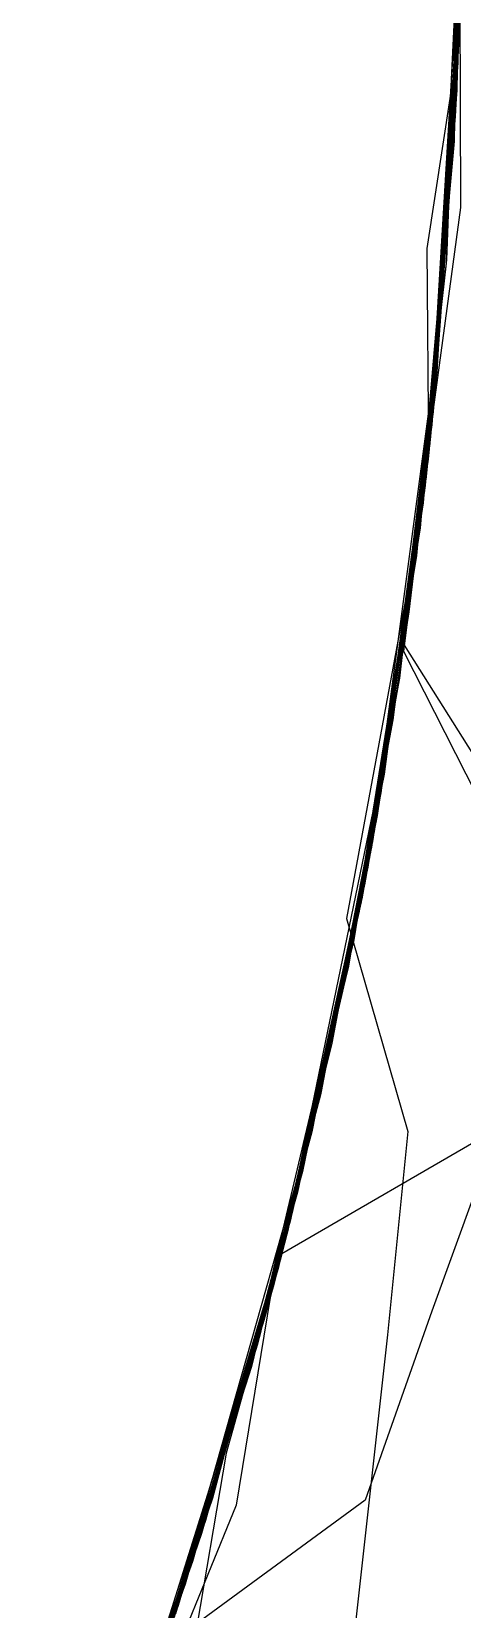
# Model space of a CAD drawing. Header units: millimetres. Extents: x 0 to 420, y 0 to 297.
# Drawn here: x 197.963 to 198.25, y 265.821 to 266.873 of the extents above; entities that cross this region are included whole.
import ezdxf

# ---------------------------------------------------------------- set-up
doc = ezdxf.new("R2010")
doc.units = ezdxf.units.MM
doc.linetypes.add('DASHED', pattern=[1.524, 1.27, -0.254])
doc.layers.add('HIDDEN', color=8, linetype='DASHED', lineweight=25)

msp = doc.modelspace()

# ---------------------------------------------------------------- linework, layer by layer
at = {"layer": 'HIDDEN'}
for points in [[(198.24715, 267.14592), (198.24779, 266.8713)], [(198.24717, 267.14569), (198.24783, 266.87242)], [(198.24719, 267.14556), (198.24775, 266.87178)], [(198.24721, 267.14469), (198.24778, 266.87061)], [(198.24757, 267.13448), (198.24722, 266.85733)], [(198.24727, 267.14311), (198.24776, 266.87051)], [(198.24727, 267.14234), (198.24763, 266.86858)], [(198.24729, 267.14261), (198.24769, 266.86821)], [(198.24731, 267.14217), (198.2477, 266.86858)], [(198.24733, 267.14132), (198.24754, 266.86768)], [(198.24747, 267.13701), (198.24738, 266.86251)], [(198.2474, 267.137), (198.24743, 266.86329)], [(198.24745, 267.1348), (198.2474, 266.8607)], [(198.24758, 267.13493), (198.24742, 266.86083)], [(198.24743, 267.13873), (198.24759, 266.86548)], [(198.24744, 267.13714), (198.24753, 266.86322)], [(198.24754, 267.13599), (198.24748, 266.86176)], [(198.24749, 267.13731), (198.24755, 266.86432)], [(198.24766, 267.13529), (198.24751, 266.86118)], [(198.24742, 267.1301), (198.24681, 266.85528)], [(198.24782, 267.12439), (198.24685, 266.84944)], [(198.24792, 267.12493), (198.24706, 266.85152)], [(198.24781, 267.12727), (198.24707, 266.85126)], [(198.24786, 267.12709), (198.24709, 266.85184)], [(198.24782, 267.12797), (198.24714, 266.85355)], [(198.2479, 267.12778), (198.24718, 266.85219)], [(198.24777, 267.12936), (198.24719, 266.85468)], [(198.24775, 267.12982), (198.2472, 266.8553)], [(198.24761, 267.13169), (198.24724, 266.85573)], [(198.2476, 267.13416), (198.24738, 266.85979)], [(198.24825, 267.11458), (198.24653, 266.83939)], [(198.24808, 267.11684), (198.24657, 266.84141)], [(198.24818, 267.11819), (198.24661, 266.84266)], [(198.2482, 267.11614), (198.24661, 266.84054)], [(198.24799, 267.1198), (198.2467, 266.84472)], [(198.24818, 267.11722), (198.2467, 266.84197)], [(198.24807, 267.12074), (198.24678, 266.84443)], [(198.24809, 267.11968), (198.24678, 266.84464)], [(198.24806, 267.12039), (198.24681, 266.84514)], [(198.24809, 267.11981), (198.24681, 266.84504)], [(198.2481, 267.12049), (198.24682, 266.8453)], [(198.24802, 267.12135), (198.24695, 266.84948)], [(198.24851, 267.10382), (198.24603, 266.82811)], [(198.24853, 267.11038), (198.24645, 266.83411)], [(198.24831, 267.11262), (198.24651, 266.83819)], [(198.2484, 267.11308), (198.24655, 266.8373)], [(198.24875, 267.09523), (198.2453, 266.82022)], [(198.24867, 267.09288), (198.24537, 266.81758)], [(198.24886, 267.09276), (198.24552, 266.81652)], [(198.2488, 267.09867), (198.24575, 266.81973)], [(198.24906, 267.07584), (198.24451, 266.7998)], [(198.24921, 267.07664), (198.24467, 266.79997)], [(198.24935, 267.07004), (198.24703, 266.85085)], [(198.24996, 267.01767), (198.24589, 266.82436)], [(198.25, 266.99908), (198.23944, 266.7188)], [(198.25, 267.00114), (198.2396, 266.72087)], [(198.25894, 267.00082), (198.2475, 266.86476)], [(198.24787, 266.94303), (198.23448, 266.67255)], [(198.24737, 266.91678), (198.23099, 266.64493)], [(198.24862, 266.91675), (198.23319, 266.64609)], [(198.24875, 266.90479), (198.23215, 266.63456)], [(198.2488, 266.9057), (198.23217, 266.63495)], [(198.24748, 266.90015), (198.23044, 266.62773)], [(198.24836, 266.89313), (198.23057, 266.6213)], [(198.24849, 266.89385), (198.23084, 266.62144)], [(198.24847, 266.89315), (198.23086, 266.62161)], [(198.24872, 266.90212), (198.23157, 266.62982)], [(198.2471, 266.88453), (198.22891, 266.61156)], [(198.24715, 266.88827), (198.22926, 266.61559)], [(198.24819, 266.88331), (198.22976, 266.61102)], [(198.24819, 266.88383), (198.22978, 266.6111)], [(198.24822, 266.88459), (198.22998, 266.613)], [(198.24834, 266.8895), (198.2304, 266.61721)], [(198.24843, 266.89212), (198.23058, 266.61961)], [(198.24841, 266.89078), (198.23067, 266.61975)], [(198.24845, 266.89223), (198.24905, 266.75589)], [(198.2471, 266.87378), (198.22758, 266.59731)], [(198.24775, 266.87178), (198.22831, 266.59856)], [(198.24783, 266.87242), (198.2286, 266.59992)], [(198.24787, 266.87661), (198.22866, 266.60121)], [(198.24791, 266.87441), (198.22874, 266.60105)], [(198.2479, 266.8754), (198.22878, 266.60144)], [(198.24791, 266.87471), (198.22891, 266.60295)], [(198.24802, 266.8764), (198.22896, 266.6033)], [(198.24806, 266.87955), (198.22903, 266.60691)], [(198.24794, 266.87636), (198.22904, 266.60411)], [(198.24792, 266.87683), (198.22907, 266.60426)], [(198.24805, 266.87834), (198.2291, 266.60443)], [(198.24803, 266.87837), (198.22919, 266.60545)], [(198.24813, 266.88157), (198.22946, 266.60791)], [(198.2475, 266.86476), (198.22657, 266.7286)], [(198.24738, 266.86251), (198.22722, 266.58865)], [(198.24751, 266.86118), (198.22731, 266.58775)], [(198.24748, 266.86176), (198.22738, 266.58816)], [(198.24743, 266.86329), (198.22752, 266.59035)], [(198.24753, 266.86322), (198.2276, 266.59006)], [(198.24755, 266.86432), (198.22774, 266.59204)], [(198.24754, 266.86768), (198.2278, 266.59463)], [(198.24759, 266.86548), (198.22784, 266.59292)], [(198.24769, 266.86821), (198.22802, 266.59459)], [(198.24763, 266.86858), (198.22805, 266.59547)], [(198.2477, 266.86858), (198.22815, 266.59574)], [(198.24779, 266.8713), (198.22831, 266.59726)], [(198.24778, 266.87061), (198.22832, 266.59729)], [(198.24776, 266.87051), (198.22845, 266.59856)], [(198.24707, 266.85126), (198.22604, 266.57627)], [(198.24709, 266.85184), (198.22611, 266.57729)], [(198.24681, 266.85528), (198.22613, 266.58113)], [(198.24718, 266.85219), (198.22622, 266.57758)], [(198.24722, 266.85733), (198.22624, 266.57928)], [(198.24706, 266.85152), (198.22628, 266.57887)], [(198.24714, 266.85355), (198.2264, 266.57998)], [(198.24719, 266.85468), (198.2265, 266.58081)], [(198.24724, 266.85573), (198.22657, 266.58077)], [(198.2472, 266.8553), (198.22659, 266.5817)], [(198.24738, 266.85979), (198.22709, 266.58617)], [(198.24742, 266.86083), (198.22724, 266.5875)], [(198.2474, 266.8607), (198.22731, 266.58737)], [(198.24703, 266.85085), (198.23188, 266.63208)], [(198.24661, 266.84054), (198.22479, 266.56589)], [(198.24661, 266.84266), (198.2248, 266.56785)], [(198.24657, 266.84141), (198.22491, 266.56726)], [(198.2467, 266.84197), (198.22502, 266.56749)], [(198.24678, 266.84443), (198.22516, 266.56909)], [(198.24678, 266.84464), (198.2253, 266.57035)], [(198.2467, 266.84472), (198.22532, 266.57086)], [(198.24681, 266.84514), (198.22535, 266.57059)], [(198.24682, 266.8453), (198.22538, 266.57111)], [(198.24681, 266.84504), (198.22539, 266.57103)], [(198.24685, 266.84944), (198.22582, 266.57558)], [(198.24695, 266.84948), (198.22616, 266.57809)], [(198.24645, 266.83411), (198.22405, 266.5591)], [(198.24651, 266.83819), (198.22435, 266.56278)], [(198.24655, 266.8373), (198.22443, 266.56257)], [(198.24653, 266.83939), (198.22466, 266.56511)], [(198.2453, 266.82022), (198.22153, 266.54563)], [(198.24575, 266.81973), (198.22203, 266.54239)], [(198.24603, 266.82811), (198.22329, 266.5532)], [(198.24589, 266.82436), (198.23183, 266.63127)], [(198.24552, 266.81652), (198.22182, 266.541)], [(198.24537, 266.81758), (198.22191, 266.54331)], [(198.24451, 266.7998), (198.21967, 266.52477)], [(198.24467, 266.79997), (198.21968, 266.52396)], [(198.24905, 266.75589), (198.23082, 266.62124)], [(198.22657, 266.7286), (198.22763, 266.59212)], [(198.23944, 266.7188), (198.20797, 266.44009)], [(198.2396, 266.72087), (198.20828, 266.44217)], [(198.23448, 266.67255), (198.20179, 266.40421)], [(198.23099, 266.64493), (198.19512, 266.37478)], [(198.23319, 266.64609), (198.19807, 266.37807)], [(198.23157, 266.62982), (198.19426, 266.35754)], [(198.23217, 266.63495), (198.1957, 266.36456)], [(198.23215, 266.63456), (198.19596, 266.36565)], [(198.23188, 266.63208), (198.20394, 266.41449)], [(198.23183, 266.63127), (198.20778, 266.43892)], [(198.23058, 266.61961), (198.19281, 266.34825)], [(198.23057, 266.6213), (198.19312, 266.35133)], [(198.23067, 266.61975), (198.19336, 266.3507)], [(198.23084, 266.62144), (198.19342, 266.35105)], [(198.23086, 266.62161), (198.19361, 266.35209)], [(198.23044, 266.62773), (198.19379, 266.35739)], [(198.23082, 266.62124), (198.21467, 266.48644)], [(198.22891, 266.61156), (198.191, 266.34081)], [(198.22976, 266.61102), (198.19139, 266.33991)], [(198.22978, 266.6111), (198.19154, 266.3404)], [(198.22926, 266.61559), (198.19174, 266.34519)], [(198.22998, 266.613), (198.19201, 266.34307)], [(198.2304, 266.61721), (198.1927, 266.34696)], [(198.22831, 266.59856), (198.18897, 266.32737)], [(198.22845, 266.59856), (198.18943, 266.3287)], [(198.2286, 266.59992), (198.18959, 266.3296)], [(198.22874, 266.60105), (198.18963, 266.32974)], [(198.22878, 266.60144), (198.18968, 266.32981)], [(198.22903, 266.60691), (198.18981, 266.33551)], [(198.22896, 266.6033), (198.19, 266.33226)], [(198.2291, 266.60443), (198.19018, 266.33278)], [(198.22891, 266.60295), (198.19025, 266.33329)], [(198.22904, 266.60411), (198.19039, 266.33398)], [(198.22907, 266.60426), (198.19041, 266.33386)], [(198.22919, 266.60545), (198.1905, 266.33462)], [(198.22946, 266.60791), (198.19086, 266.3365)], [(198.22866, 266.60121), (198.21148, 266.46421)], [(198.22722, 266.58865), (198.18711, 266.31693)], [(198.22724, 266.5875), (198.18716, 266.31637)], [(198.22731, 266.58775), (198.1872, 266.31648)], [(198.22738, 266.58816), (198.18732, 266.31673)], [(198.2276, 266.59006), (198.18776, 266.31912)], [(198.22752, 266.59035), (198.18777, 266.31963)], [(198.22758, 266.59731), (198.18784, 266.32312)], [(198.22763, 266.59212), (198.18794, 266.32152)], [(198.22774, 266.59204), (198.18818, 266.32189)], [(198.2278, 266.59463), (198.18822, 266.32365)], [(198.22784, 266.59292), (198.1883, 266.32255)], [(198.22802, 266.59459), (198.18841, 266.32318)], [(198.22805, 266.59547), (198.18865, 266.32458)], [(198.22831, 266.59726), (198.18883, 266.32538)], [(198.22832, 266.59729), (198.18897, 266.32618)], [(198.22815, 266.59574), (198.21093, 266.46006)], [(198.22624, 266.57928), (198.18454, 266.30268)], [(198.22611, 266.57729), (198.18503, 266.305)], [(198.22622, 266.57758), (198.18517, 266.30541)], [(198.22613, 266.58113), (198.18551, 266.30919)], [(198.22616, 266.57809), (198.18567, 266.30852)], [(198.22628, 266.57887), (198.18568, 266.30844)], [(198.2264, 266.57998), (198.18573, 266.30869)], [(198.22657, 266.58077), (198.18576, 266.30831)], [(198.2265, 266.58081), (198.18583, 266.30924)], [(198.22659, 266.5817), (198.18609, 266.31059)], [(198.22709, 266.58617), (198.18687, 266.31485)], [(198.22731, 266.58737), (198.18727, 266.31626)], [(198.2248, 266.56785), (198.18288, 266.29525)], [(198.22502, 266.56749), (198.18322, 266.29523)], [(198.22516, 266.56909), (198.18336, 266.2962)], [(198.22491, 266.56726), (198.18337, 266.29623)], [(198.2253, 266.57035), (198.18376, 266.29829)], [(198.22535, 266.57059), (198.18377, 266.29821)], [(198.22538, 266.57111), (198.18393, 266.29934)], [(198.22539, 266.57103), (198.18395, 266.29923)], [(198.22532, 266.57086), (198.1841, 266.30005)], [(198.22604, 266.57627), (198.18487, 266.3038)], [(198.22582, 266.57558), (198.18493, 266.30458)], [(198.22435, 266.56278), (198.18154, 266.28744)], [(198.22405, 266.5591), (198.18154, 266.2868)], [(198.22443, 266.56257), (198.18223, 266.29034)], [(198.22466, 266.56511), (198.18276, 266.29314)], [(198.22479, 266.56589), (198.18287, 266.29363)], [(198.22329, 266.5532), (198.17313, 266.28206)], [(198.22153, 266.54563), (198.17767, 266.2732)], [(198.22182, 266.541), (198.17782, 266.26775)], [(198.22203, 266.54239), (198.17791, 266.26817)], [(198.22191, 266.54331), (198.17843, 266.27144)], [(198.21967, 266.52477), (198.17466, 266.25218)], [(198.21968, 266.52396), (198.1743, 266.25011)], [(198.21467, 266.48644), (198.19365, 266.35235)], [(198.21148, 266.46421), (198.32679, 266.2809)], [(198.21093, 266.46006), (198.315, 266.25513)], [(198.20828, 266.44217), (198.15622, 266.16658)], [(198.20797, 266.44009), (198.15575, 266.16452)], [(198.20778, 266.43892), (198.1738, 266.24789)], [(198.20394, 266.41449), (198.16332, 266.19886)], [(198.20179, 266.40421), (198.14991, 266.13975)], [(198.19807, 266.37807), (198.14374, 266.11345)], [(198.19512, 266.37478), (198.13997, 266.10784)], [(198.19426, 266.35754), (198.13689, 266.08755)], [(198.19379, 266.35739), (198.13772, 266.09073)], [(198.1957, 266.36456), (198.13943, 266.09653)], [(198.19596, 266.36565), (198.14032, 266.09966)], [(198.19281, 266.34825), (198.13525, 266.07992)], [(198.1927, 266.34696), (198.13546, 266.08022)], [(198.19312, 266.35133), (198.13623, 266.08475)], [(198.19342, 266.35105), (198.13646, 266.0842)], [(198.19336, 266.3507), (198.13667, 266.08503)], [(198.19361, 266.35209), (198.13692, 266.08604)], [(198.19365, 266.35235), (198.13715, 266.08696)], [(198.18981, 266.33551), (198.13076, 266.06713)], [(198.19086, 266.3365), (198.13256, 266.0688)], [(198.19139, 266.33991), (198.13322, 266.07174)], [(198.191, 266.34081), (198.13359, 266.07388)], [(198.19154, 266.3404), (198.13366, 266.07315)], [(198.19201, 266.34307), (198.13447, 266.07635)], [(198.19174, 266.34519), (198.1348, 266.07869)], [(198.18883, 266.32538), (198.12956, 266.05721)], [(198.18865, 266.32458), (198.12964, 266.05754)], [(198.18897, 266.32618), (198.12994, 266.05871)], [(198.18897, 266.32737), (198.12997, 266.05967)], [(198.18963, 266.32974), (198.13079, 266.06196)], [(198.18968, 266.32981), (198.13084, 266.06196)], [(198.18943, 266.3287), (198.13089, 266.06235)], [(198.18959, 266.3296), (198.13101, 266.06281)], [(198.19, 266.33226), (198.13136, 266.06472)], [(198.19018, 266.33278), (198.13153, 266.06482)], [(198.19025, 266.33329), (198.13211, 266.06713)], [(198.19041, 266.33386), (198.13215, 266.06703)], [(198.1905, 266.33462), (198.13218, 266.06736)], [(198.19039, 266.33398), (198.1322, 266.06738)], [(198.18687, 266.31485), (198.12699, 266.04742)], [(198.18711, 266.31693), (198.12727, 266.04887)], [(198.1872, 266.31648), (198.12737, 266.04884)], [(198.18716, 266.31637), (198.12737, 266.04887)], [(198.18732, 266.31673), (198.12749, 266.04892)], [(198.18727, 266.31626), (198.12749, 266.04875)], [(198.18784, 266.32312), (198.1281, 266.0529)], [(198.18776, 266.31912), (198.12821, 266.05181)], [(198.18777, 266.31963), (198.12838, 266.05257)], [(198.18794, 266.32152), (198.12863, 266.05437)], [(198.18822, 266.32365), (198.12902, 266.05622)], [(198.18818, 266.32189), (198.12906, 266.05531)], [(198.18841, 266.32318), (198.12908, 266.05541)], [(198.1883, 266.32255), (198.12921, 266.05589)], [(198.18487, 266.3038), (198.12383, 266.03528)], [(198.18503, 266.305), (198.12412, 266.03656)], [(198.18517, 266.30541), (198.12429, 266.0371)], [(198.18493, 266.30458), (198.12458, 266.03826)], [(198.18576, 266.30831), (198.12508, 266.0398)], [(198.18551, 266.30919), (198.12515, 266.04103)], [(198.18573, 266.30869), (198.12533, 266.0411)], [(198.18583, 266.30924), (198.12544, 266.04153)], [(198.18568, 266.30844), (198.12549, 266.04172)], [(198.18567, 266.30852), (198.12559, 266.04213)], [(198.18609, 266.31059), (198.1259, 266.04327)], [(198.18276, 266.29314), (198.12104, 266.02493)], [(198.18287, 266.29363), (198.12109, 266.0252)], [(198.18288, 266.29525), (198.1211, 266.02637)], [(198.18322, 266.29523), (198.12149, 266.02665)], [(198.18336, 266.2962), (198.12161, 266.0272)], [(198.18337, 266.29623), (198.12221, 266.02938)], [(198.18377, 266.29821), (198.12225, 266.02947)], [(198.18454, 266.30268), (198.12226, 266.02963)], [(198.18376, 266.29829), (198.12236, 266.02996)], [(198.18395, 266.29923), (198.12268, 266.03114)], [(198.18393, 266.29934), (198.12271, 266.03139)], [(198.1841, 266.30005), (198.12336, 266.03367)], [(198.18154, 266.28744), (198.11811, 266.01476)], [(198.18154, 266.2868), (198.11921, 266.01859)], [(198.18223, 266.29034), (198.12019, 266.02202)], [(198.17767, 266.2732), (198.11406, 266.0046)], [(198.17313, 266.28206), (198.21384, 266.14)], [(198.17782, 266.26775), (198.11374, 265.99835)], [(198.17791, 266.26817), (198.11379, 265.99854)], [(198.17843, 266.27144), (198.11509, 266.00336)], [(198.17466, 266.25218), (198.10964, 265.98344)], [(198.315, 266.25513), (198.22983, 266.02027)], [(198.1743, 266.25011), (198.10865, 265.97996)], [(198.1738, 266.24789), (198.12996, 266.05878)], [(198.16332, 266.19886), (198.11019, 265.98597)], [(198.15575, 266.16452), (198.08308, 265.89362)], [(198.15622, 266.16658), (198.0837, 265.89565)], [(198.28852, 266.15055), (198.12991, 266.05847)], [(198.14991, 266.13975), (198.07905, 265.88072)], [(198.21384, 266.14), (198.20029, 266.00445)], [(198.13997, 266.10784), (198.06584, 265.84562)], [(198.14374, 266.11345), (198.07053, 265.85349)], [(198.13943, 266.09653), (198.06362, 265.83278)], [(198.14032, 266.09966), (198.06552, 265.83829)], [(198.13689, 266.08755), (198.05971, 265.82193)], [(198.13623, 266.08475), (198.06022, 265.82305)], [(198.13646, 266.0842), (198.06029, 265.82232)], [(198.13667, 266.08503), (198.06088, 265.82412)], [(198.13692, 266.08604), (198.06114, 265.8249)], [(198.13715, 266.08696), (198.06163, 265.82641)], [(198.13772, 266.09073), (198.06254, 265.82937)], [(198.13366, 266.07315), (198.05645, 265.81078)], [(198.13359, 266.07388), (198.05696, 265.81239)], [(198.13447, 266.07635), (198.05765, 265.8144)], [(198.13525, 266.07992), (198.05821, 265.81636)], [(198.1348, 266.07869), (198.05875, 265.81775)], [(198.13546, 266.08022), (198.05901, 265.81844)], [(198.13076, 266.06713), (198.05229, 265.80346)], [(198.13079, 266.06196), (198.05252, 265.79917)], [(198.13084, 266.06196), (198.05262, 265.79929)], [(198.13101, 266.06281), (198.05312, 265.80089)], [(198.13089, 266.06235), (198.05314, 265.80094)], [(198.13136, 266.06472), (198.05338, 265.80214)], [(198.13153, 266.06482), (198.05347, 265.80196)], [(198.13218, 266.06736), (198.05456, 265.80517)], [(198.13215, 266.06703), (198.0546, 265.80516)], [(198.1322, 266.06738), (198.05476, 265.80572)], [(198.13211, 266.06713), (198.05482, 265.80593)], [(198.13256, 266.0688), (198.05492, 265.80621)], [(198.13322, 266.07174), (198.05553, 265.80826)], [(198.1281, 266.0529), (198.04873, 265.78821)], [(198.12821, 266.05181), (198.04926, 265.78953)], [(198.12838, 266.05257), (198.04966, 265.79056)], [(198.12863, 266.05437), (198.04999, 265.7921)], [(198.12908, 266.05541), (198.05034, 265.79269)], [(198.12902, 266.05622), (198.05053, 265.79382)], [(198.12906, 266.05531), (198.05069, 265.79372)], [(198.12964, 266.05754), (198.05087, 265.79435)], [(198.12956, 266.05721), (198.05087, 265.79422)], [(198.12921, 266.05589), (198.05095, 265.79447)], [(198.12994, 266.05871), (198.05155, 265.79627)], [(198.12997, 266.05967), (198.0516, 265.79695)], [(198.12996, 266.05878), (198.07637, 265.87212)], [(198.12991, 266.05847), (198.09287, 265.92565)], [(198.12515, 266.04103), (198.04538, 265.77826)], [(198.12533, 266.0411), (198.04553, 265.7786)], [(198.12544, 266.04153), (198.04572, 265.7792)], [(198.12549, 266.04172), (198.04598, 265.77999)], [(198.12559, 266.04213), (198.04612, 265.78029)], [(198.1259, 266.04327), (198.04636, 265.78103)], [(198.12699, 266.04742), (198.04789, 265.7855)], [(198.12727, 266.04887), (198.04803, 265.78601)], [(198.12737, 266.04884), (198.04805, 265.78601)], [(198.12749, 266.04892), (198.04819, 265.78617)], [(198.12737, 266.04887), (198.04819, 265.78638)], [(198.12749, 266.04875), (198.04826, 265.78626)], [(198.12268, 266.03114), (198.04192, 265.76823)], [(198.12271, 266.03139), (198.04204, 265.76862)], [(198.12383, 266.03528), (198.04329, 265.77211)], [(198.12336, 266.03367), (198.04338, 265.77241)], [(198.12412, 266.03656), (198.04378, 265.77361)], [(198.12429, 266.0371), (198.04394, 265.77402)], [(198.12508, 266.0398), (198.04491, 265.77665)], [(198.12458, 266.03826), (198.04508, 265.77733)], [(198.12019, 266.02202), (198.03867, 265.75901)], [(198.12109, 266.0252), (198.03977, 265.76202)], [(198.12226, 266.02963), (198.03978, 265.76201)], [(198.1211, 266.02637), (198.03979, 265.76274)], [(198.12104, 266.02493), (198.03979, 265.76185)], [(198.12149, 266.02665), (198.04014, 265.76318)], [(198.12161, 266.0272), (198.04027, 265.76352)], [(198.12236, 266.02996), (198.04145, 265.76685)], [(198.12221, 266.02938), (198.04169, 265.76753)], [(198.12225, 266.02947), (198.09958, 265.89097)], [(198.22983, 266.02027), (198.18554, 265.89431)], [(198.11811, 266.01476), (198.03437, 265.747)], [(198.11921, 266.01859), (198.03744, 265.75583)], [(198.11379, 265.99854), (198.03013, 265.73489)], [(198.11406, 266.0046), (198.03109, 265.74142)], [(198.11509, 266.00336), (198.0322, 265.74047)], [(198.20029, 266.00445), (198.17, 265.73069)], [(198.11374, 265.99835), (198.02996, 265.73442)], [(198.10865, 265.97996), (198.02303, 265.71507)], [(198.10964, 265.98344), (198.0249, 265.71994)], [(198.11019, 265.98597), (198.04472, 265.77656)], [(198.09287, 265.92565), (198.06981, 265.79025)], [(198.08308, 265.89362), (197.99036, 265.62891)], [(198.0837, 265.89565), (197.99115, 265.63091)], [(198.18554, 265.89431), (198.05151, 265.79614)], [(198.09958, 265.89097), (198.04748, 265.76339)], [(198.07905, 265.88072), (197.98963, 265.62743)], [(198.07637, 265.87212), (198.01318, 265.68847)], [(198.07053, 265.85349), (197.97882, 265.59956)], [(198.06584, 265.84562), (197.97316, 265.58968)], [(198.06362, 265.83278), (197.96868, 265.5751)], [(198.06552, 265.83829), (197.97201, 265.58308)], [(198.05971, 265.82193), (197.9632, 265.56258)], [(198.06029, 265.82232), (197.96533, 265.56682)], [(198.06022, 265.82305), (197.96549, 265.56765)], [(198.06088, 265.82412), (197.96637, 265.56934)], [(198.06114, 265.8249), (197.96666, 265.57003)], [(198.06163, 265.82641), (197.96748, 265.57203)], [(198.06254, 265.82937), (197.96865, 265.57487)]]:
    msp.add_lwpolyline(points, dxfattribs=at)

doc.saveas('drawing.dxf')
